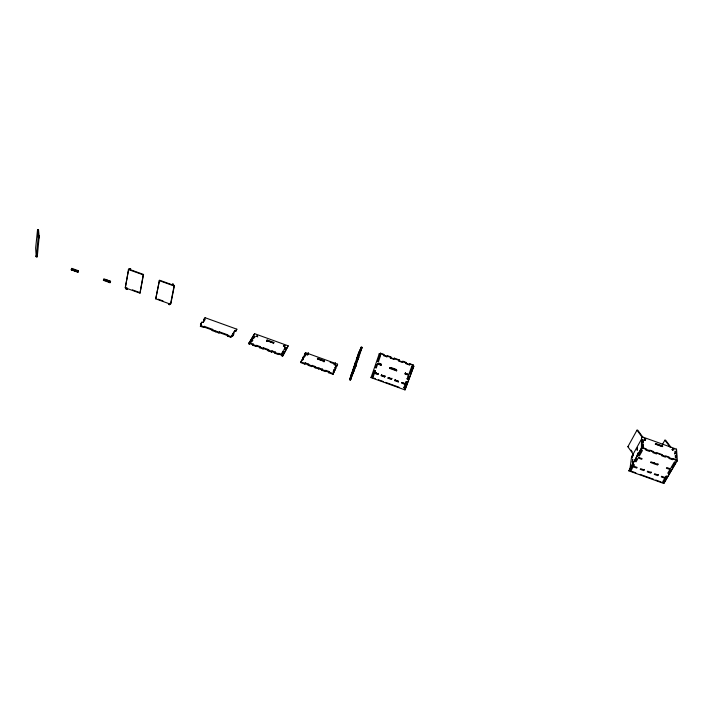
<?xml version="1.0" encoding="UTF-8"?>
<svg xmlns="http://www.w3.org/2000/svg" width="713" height="713" viewBox="0 0 713 713"><rect width="100%" height="100%" fill="white"/><g stroke="black" fill="none" stroke-linecap="round" stroke-linejoin="round"><path stroke-width="1.07" d="M37.566 229.515L38.217 236.752L38.315 235.825L39.251 235.905L39.153 236.823L38.493 229.595L37.566 229.515L35.65 248.062L36.22 256.769L37.138 256.84L37.236 255.94L36.318 255.869L36.22 256.769L37.103 256.359L37.192 255.468L36.274 255.397M38.154 232.866L38.493 229.595M39.251 235.905L37.281 256.511L36.363 256.439L38.315 235.825M71.282 269.862L71.853 268.391L78.412 270.762L78.314 271.769L77.842 272.232L71.282 269.862L71.763 269.398M71.853 268.391L71.799 269.095M77.842 272.232L78.412 270.762M641.531 439.065L631.531 457.006L629.748 470.625M103.394 280.334L103.964 278.863L110.56 281.243L110.355 282.312L109.989 282.713L103.394 280.334L103.777 279.933L110.355 282.312M109.989 282.713L110.56 281.243M127.449 288.088L126.941 289.38L126.121 289.077L126.629 287.794L125.274 287.838L128.661 269.086L129.668 269.443L129.811 268.543L130.648 268.846L130.14 270.147L143.197 274.853L143.554 274.452L130.497 269.746M128.661 269.086L125.274 287.838M126.121 289.077L126.263 288.195M128.295 269.478L129.303 269.844L129.811 268.543M126.941 289.38L127.092 288.498L139.998 293.159L143.554 274.452M130.14 270.147L130.648 268.846M139.998 293.159L143.197 274.853M174.418 285.574L170.835 303.774L169.846 303.417L169.338 304.709L168.509 304.406L168.678 303.533L155.737 298.845L159.471 280.191L172.564 284.906L172.742 284.015L173.58 284.318L173.072 285.619L174.418 285.574L173.411 285.209M159.275 281.261L155.737 298.845M159.133 280.592L172.234 285.316L172.742 284.015M169.846 303.417L169.338 304.709L168.838 303.988L168.509 304.406M173.072 285.619L173.58 284.318M169.507 303.827L170.505 304.193L174.079 285.984M335.573 364.29C332.187 362.257 337.356 366.188 334.058 363.746M200.629 323.925L201.476 324.237L201.316 324.968L200.469 324.656L200.629 323.925L201.877 322.187L202.724 322.49L204.889 319.469L204.052 319.166L203.891 319.896L204.729 320.199L204.889 319.469M204.052 319.166L205.094 317.713L236.859 329.192L235.887 330.68L235.049 330.377L232.866 334.192L233.035 333.461L233.882 333.773L232.723 335.547L231.877 335.244L230.825 337.311L227.438 336.081L227.91 334.905L219.444 331.839L218.971 333.016L212.207 330.565L212.679 329.388L204.221 326.331L203.749 327.499L200.371 326.278L201.476 324.237M201.877 322.187L200.469 324.656M205.094 317.713L203.891 319.896M203.749 327.499L204.221 326.331M212.207 330.565L212.679 329.388M215.584 331.786L215.754 331.055M218.971 333.016L219.444 331.839M230.825 337.311L231.877 335.244M231.698 335.966L232.545 336.278L232.723 335.547M233.882 333.773L232.545 336.278M234.88 331.099L235.718 331.402L235.887 330.68M236.859 329.192L235.718 331.402M308.39 354.468C305.03 352.445 310.128 356.34 306.875 353.915M306.635 354.744L307.98 354.682M248.641 343.755L254.594 333.675L288.123 345.787L287.927 346.509L282.66 356.081L281.813 355.769L282.268 354.584L278.863 353.354L278.4 354.539L274.995 353.3L275.459 352.124L272.054 350.885L271.591 352.07L268.186 350.841L268.649 349.655L263.543 347.81L263.088 348.987L259.684 347.757L260.147 346.58L256.742 345.35L256.288 346.527L252.883 345.297L253.347 344.121L249.951 342.891L249.488 344.067L248.641 343.755L254.594 333.675M249.488 344.067L249.951 342.891M251.707 340.457L251.894 339.736L252.732 340.048L252.545 340.769L251.707 340.457L250.602 342.258M254.078 336.179L252.803 338.675L254.078 336.179L254.915 336.483L254.737 337.204L253.89 336.901M252.883 345.297L253.347 344.121M256.288 346.527L256.742 345.35M259.684 347.757L260.147 346.58M263.088 348.987L263.543 347.81M267.108 340.021L266.653 341.188L267.108 340.021L273.828 342.454L273.632 343.167L266.912 340.743M268.186 350.841L268.649 349.655M273.373 343.621L273.828 342.454M271.591 352.07L272.054 350.885M274.995 353.3L275.459 352.124M278.4 354.539L278.863 353.354M283.195 351.063L281.974 353.612L283.195 351.063L284.041 351.375L283.836 352.088L282.99 351.785M282.66 356.081L288.123 345.787M285.004 348.149L285.2 347.436L286.047 347.739L285.842 348.452L285.004 348.149L283.997 349.958M303.346 359.147L302.49 358.844L302.704 358.122L303.551 358.434L302.597 360.288L301.751 359.976L300.574 362.56L304.843 364.111L305.298 362.926L308.711 364.165L308.257 365.35L311.679 366.589L312.125 365.395L315.547 366.634L315.101 367.828L322.169 369.824L322.392 369.111L315.315 367.106L315.547 366.634M301.537 360.698L301.751 359.976M305.44 354.753L305.235 355.466L304.389 355.163L304.603 354.45L305.44 354.753L304.504 356.589L303.658 356.277L302.49 358.844M337.356 364.913L337.588 364.209L305.538 352.623L304.389 355.163M304.843 364.111L305.298 362.926M308.257 365.35L308.711 364.165M311.679 366.589L312.125 365.395M320.797 360.225L321.01 359.512M318.524 369.067L318.969 367.872M324.397 360.733L324.174 361.197L317.41 358.755L317.633 358.291L324.397 360.733L323.952 361.91L324.174 361.446L317.419 359.004M334.174 369.512L333.951 370.225L334.798 370.528L335.03 369.824L334.174 369.512L333.31 371.402L334.165 371.714L333.069 374.334L328.791 372.783L329.237 371.589L325.814 370.35L325.369 371.544L321.937 370.305L322.392 369.111M325.369 371.544L325.814 370.35M328.791 372.783L329.237 371.589M333.069 374.334L333.301 373.621L329.014 372.07M336.509 366.776L336.741 366.072L335.894 365.76L335.663 366.473L336.509 366.776L337.588 364.209M334.165 371.714L333.942 372.427L333.087 372.115M335.663 368.648L335.885 367.944L335.039 367.632L334.807 368.345L335.894 365.76M257.758 336.946C254.586 334.655 259.978 336.376 256.341 336.304M349.566 379.753L352.07 372.605L352.935 372.917L350.431 380.056L349.566 379.753L353.434 370.083M352.935 372.917L352.115 374.833L351.251 374.521L358.318 353.764L359.12 351.892L359.985 352.204L359.744 352.935L361.58 348.497L360.716 348.185L358.88 352.623L359.12 351.892M356.402 362.864L356.643 362.142L355.6 364.762L354.735 364.45L354.967 363.719M354.147 370.065L353.291 369.753L352.65 371.42L353.452 369.521M355.537 362.552L355.778 361.83L354.735 364.45M360.716 348.185L360.475 348.915L361.259 347.071L362.124 347.383L355.11 367.944L355.903 366.072L355.056 365.769M352.115 374.833L359.985 352.204M359.272 353.069L361.259 347.071M355.6 364.762L355.84 364.031L354.842 363.692L355.047 363.22L355.912 363.532L355.707 364.004M353.737 371.01L353.505 371.723L354.548 369.12L353.737 371.01L352.882 370.707M358.479 357.997L358.719 357.275L357.864 356.963M361.58 348.497L361.339 349.227L362.124 347.383M350.431 380.056L355.903 366.072M413.709 366.491L413.005 365.707L413.709 366.491L404.984 389.904L371.01 377.623L379.343 353.586L380.198 353.898L379.156 354.049L379.343 353.586M401.856 382.676L405.269 383.906L403.799 387.899L404.654 388.202L403.968 387.409M407.925 379.405L407.23 378.612L407.925 379.405L408.977 376.562L408.121 376.259M410.171 373.362L409.476 372.569L410.171 373.362L412.462 367.15L411.606 366.839L409.315 373.051M412.462 367.15L412.31 367.623L411.606 366.839M404.984 389.904L405.144 389.423M413.273 364.985L413.112 365.457L409.645 364.209L409.806 363.737L413.273 364.985L412.845 366.179M405.269 383.906L405.1 384.387L401.686 383.157L401.945 382.453L405.367 383.683L406.054 381.794L406.9 382.106L404.654 388.202M405.367 383.683L405.528 383.202M406.054 381.794L406.74 382.587M408.522 375.19L408.683 374.708L405.242 373.469L405.082 373.951L408.522 375.19L408.941 373.995L408.781 374.477L405.341 373.238L405.51 372.756L405.082 373.951M402.462 362.445L402.631 361.972L399.173 360.725L399.004 361.197L402.462 362.445L402.89 361.25L406.348 362.498L405.92 363.692L409.378 364.931L409.547 364.459L406.089 363.22M372.338 376.526L373.371 376.357L372.338 376.526L374.485 370.395L375.332 370.707L374.664 372.596L378.068 373.826L378.246 373.354L377.819 374.53L374.414 373.3L374.601 372.828L378.006 374.058L377.819 374.53M375.412 367.667L376.446 367.507L375.412 367.667L376.58 364.343M377.516 361.58L378.558 361.42L377.516 361.58L379.699 355.341L380.564 355.653M380.02 354.361L380.448 353.167L383.897 354.406L383.469 355.6L386.918 356.848L387.097 356.375L383.647 355.136L383.469 355.6M373.193 376.829L374.601 372.828M376.259 367.97L377.435 364.646L376.402 364.806M377.623 364.04L377.872 363.327L381.303 364.566L381.482 364.093L381.054 365.279L377.623 364.04L377.81 363.577L381.232 364.815L381.054 365.279M378.371 361.892L380.377 356.117L379.699 355.341M406.348 362.498L406.187 362.962L402.729 361.723L402.89 361.25M398.273 381.918L398.442 381.437L395.029 380.207L394.859 380.689L398.273 381.918L398.531 381.214L395.118 379.984L395.287 379.503L394.859 380.689M386.918 356.848L387.355 355.653L390.804 356.892L390.368 358.086L393.826 359.334L393.995 358.862L390.546 357.623L390.368 358.086M381.223 375.76L381.402 375.288L384.806 376.517L384.637 376.99L381.223 375.76L381.651 374.583L381.473 375.056L384.886 376.286M396.571 381.303L396.74 380.822M384.637 376.99L385.065 375.813M389.628 368.371L389.886 367.658L396.749 370.136L396.49 370.849L389.628 368.371L389.806 367.899L396.66 370.377L396.49 370.849M393.826 359.334L394.253 358.14L399.44 360.003L399.271 360.475L394.084 358.603L394.253 358.14M388.041 378.22L388.291 377.516L391.704 378.746L391.874 378.273L391.455 379.459L388.041 378.22L388.22 377.747L391.624 378.977L391.455 379.459M399.004 361.197L399.44 360.003M393.318 368.897L393.487 368.425M409.378 364.931L409.806 363.737M407.07 379.093L408.282 375.778M405.528 388.407L413.87 366.019M390.804 356.892L390.626 357.365L387.177 356.117L387.355 355.653M383.897 354.406L383.719 354.878L380.27 353.63L380.448 353.167M374.485 370.395L374.298 370.867L375.332 370.707M374.664 372.596L374.842 372.124L376.544 372.739M371.01 377.623L371.188 377.15L375.305 378.639M353.871 369.682L352.801 369.851L353.006 369.37M351.251 374.521L352.07 372.605M358.719 357.275L357.801 359.575L358.042 358.862L357.186 358.55M334.798 370.528L335.885 367.944M334.335 365.029L335.431 362.632M321.937 370.305L322.169 369.824M315.101 367.828L315.333 367.355L311.911 366.117M307.196 354.976L308.435 352.57M304.291 357.302L305.235 355.466M302.704 358.122L303.658 356.277M304.603 354.45L305.538 352.623M282.268 354.584L282.009 355.047L282.865 355.359M284.041 351.375L283.025 353.202L282.179 352.899M286.047 347.739L285.048 349.548L284.202 349.245L285.2 347.436M281.813 355.769L282.063 355.306L278.658 354.076M633.411 454.529L627.877 446.721L636.994 430.162L637.734 430.171L642.787 437.078M641.415 447.96L628.875 470.856L663.794 483.485L677.35 460.616L676.53 449.181L641.548 436.606L641.424 448.504L642.306 448.825L642.68 447.595L646.228 448.869L645.853 450.099L649.4 451.382L649.775 450.144L653.322 451.427L652.956 452.657L656.504 453.94L656.878 452.702L662.199 454.618L661.833 455.857L665.389 457.14L665.755 455.901L669.311 457.185L668.937 458.414L672.502 459.698L672.867 458.459L676.423 459.742L676.058 460.981L676.949 461.302L676.904 460.75M642.155 442.372L642.484 439.556L643.358 439.876L643.028 442.684M645.586 439.458L644.374 440.269L645.586 439.458L644.392 438.834L645.292 440.313M632.36 464.306L632.734 463.637L632.752 465.277M642.253 446.659L642.591 443.825L643.474 444.137L643.144 446.98M628.875 470.856L641.807 447.817L641.548 436.606M633.509 463.931L630.497 469.84L631.37 470.161L633.251 466.266M633.634 466.142L634.392 464.796L633.509 464.484M644.142 469.938L643.759 470.607L640.256 469.341L640.63 468.673L644.142 469.938L644.124 469.386M662.252 444.752L664.881 440.179L665.612 440.188L670.88 447.176M662.618 445.955L662.644 446.49L655.621 443.967L655.604 443.433L662.618 445.955L662.225 446.641L655.211 444.119M654.053 463.753L654.427 462.532M651.147 472.469L650.764 473.138L647.261 471.872L647.645 471.204L651.147 472.469L651.129 471.917M657.974 464.35L657.582 465.028L650.532 462.487L650.916 461.81L657.974 464.35L657.956 463.798M672.118 449.796L672.591 448.976L673.803 449.609L672.591 448.976M658.17 475.001L657.778 475.669L654.267 474.403L654.659 473.735L658.17 475.001L658.144 474.448M672.591 450.42L673.339 448.985M676.129 449.858L676.53 449.181M674.712 454.083L674.961 451.24L675.844 451.552L675.995 453.718L675.113 453.406M664.792 478.209L662.832 481.525L663.705 481.845L666.824 475.963M665.184 477.541L665.978 476.204L666.851 476.525M670.345 468.815L669.944 469.493L666.414 468.218L666.807 467.541L670.345 468.815L670.309 468.263M670.229 470.821L668.642 473.512L667.76 473.191L669.347 470.5L670.229 470.821L670.193 470.259M675.247 462.345L672.029 467.781L671.147 467.461L674.355 462.024L675.247 462.345L675.211 461.792M675.264 463.521L663.794 483.485M252.732 340.048L251.636 341.839L250.789 341.536L251.894 339.736M254.915 336.483L253.828 338.256L252.99 337.953M233.035 333.461L235.049 330.377M227.438 336.081L227.732 335.636L219.274 332.57M200.371 326.278L201.316 324.968M203.098 322.463L204.185 320.957M672.029 449.573C675.888 450.776 671.744 447.479 673.027 449.689M284.567 346.883L284.603 346.233L283.355 346.072M37.192 255.468L36.363 256.439M334.032 364.281L335.342 364.753M672.831 449.288L673.571 449.297M627.877 446.721L628.616 446.721M644.614 439.146L645.363 439.155M36.176 256.297L37.138 256.84M38.333 236.056L39.268 236.137M38.359 236.297L39.295 236.368M38.261 237.215L39.197 237.286M38.315 237.777L39.242 237.857M644.998 439.627C647.431 439.582 642.769 437.648 644.793 439.538M642.538 441.686L643.411 441.998M642.645 445.973L643.527 446.293M641.807 447.817L677.35 460.616M359.922 350.03L360.787 350.341M359.682 350.76L360.546 351.072M129.454 268.935L130.292 269.238M172.412 284.416L173.25 284.719M358.318 353.764L359.192 354.076M358.078 354.504L358.942 354.816M378.915 363.167L380.626 363.782M390.911 367.498L396.063 369.352M633.5 455.322L632.645 455.01L632.288 457.817L632.271 455.678L633.135 455.981M357.463 355.912L358.336 356.224M356.981 357.382L357.855 357.694M356.776 357.855L357.65 358.167M631.531 457.006L632.386 457.318M355.297 365.056L356.144 365.368M632.761 465.821L637.137 467.407L636.754 468.076L632.378 466.498L632.378 465.945M665.675 478.521L661.281 476.935L661.673 476.275L666.067 477.853L666.031 477.3M353.969 366.482L354.833 366.794M354.495 366.928L355.35 367.24M354.584 367.186L355.439 367.489M353.764 366.963L354.628 367.275M109.57 281.198L104.864 279.496L109.535 281.234M103.51 279.336L110.105 281.715M132.413 289.879L139.356 292.392M158.063 299.157L163.045 300.957M71.452 268.783L78.02 271.154M126.477 288.676L127.306 288.97M168.838 303.988L169.667 304.291M330.128 362.302L335.288 364.174M378.398 379.753L383.541 381.615M385.599 382.355L398.977 387.195M630.613 470.936L635.853 472.835M640.033 474.35L653.643 479.27M655.737 480.018L660.969 481.917M662.02 482.291L662.894 482.612M71.353 269.523L77.922 271.894L71.318 269.567M266.84 340.466L273.569 342.9M351.937 372.605L352.792 372.917M351.732 373.086L352.596 373.398M351.019 375.234L351.874 375.546M349.976 378.79L350.832 379.093M200.531 325.547L203.909 326.768M212.367 329.834L219.141 332.285M227.616 335.351L231.003 336.581M248.828 343.033L249.675 343.336M253.07 344.566L256.475 345.805M259.871 347.035L263.275 348.265M268.382 350.11L271.787 351.349M275.191 352.579L278.605 353.817M300.788 361.847L305.057 363.389M308.479 364.628L311.893 365.867M322.16 369.584L325.591 370.822M204.061 327.062L212.51 330.119M249.764 343.613L253.16 344.842M256.555 346.072L259.951 347.302M263.355 348.532L268.453 350.377M271.858 351.607L275.254 352.846M305.084 363.639L308.497 364.878M325.591 371.063L329.014 372.302M664.881 440.179L670.14 447.176M636.994 430.162L642.039 437.069M631.014 450.108L632.217 451.81M37.236 255.94L37.281 256.511M676.28 452.033L676.592 456.391M285.013 345.885C283.097 347.169 283.471 343.898 285.013 345.885M350.038 378.327L349.833 378.808L350.698 379.12L350.903 378.639L350.038 378.327M637.529 447.666L637.181 450.153L637.529 447.666M632.689 459.297L632.333 462.131L632.689 459.297M637.627 453.236L637.288 456.079L637.627 453.236M636.736 458.735L635.221 461.445L636.094 461.766L637.618 459.056L636.736 458.735M641.54 450.197L638.456 455.678L639.338 455.99L642.422 450.518L641.54 450.197M638.572 457.354L638.188 458.031L641.718 459.306L642.101 458.628L638.572 457.354M110.096 281.974L103.465 279.63L110.096 281.974M676.147 455.901L675.264 455.58L675.416 457.773L676.307 458.094L676.147 455.901"/></g></svg>
